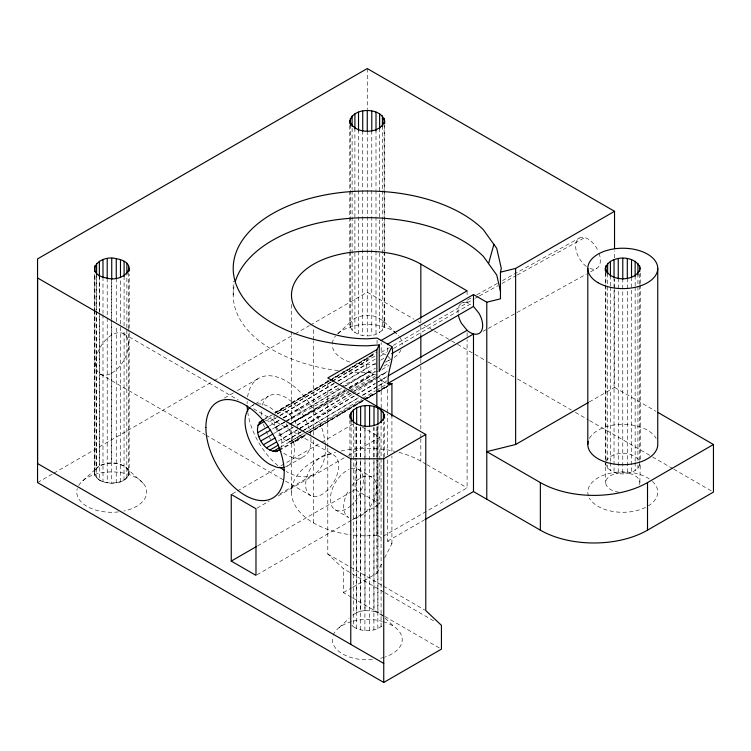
<?xml version="1.0" encoding="UTF-8"?>
<svg xmlns="http://www.w3.org/2000/svg" width="751" height="751" viewBox="0 0 751 751"><rect width="100%" height="100%" fill="white"/><g stroke="black" fill="none" stroke-linecap="round" stroke-linejoin="round"><path stroke-width="0.56" stroke-dasharray="3.75 2.82" d="M129.2 332.787L129.153 473.233L128.543 475.852L124.037 480.358C116.274 483.916 107.111 484.048 99.367 480.208L99.367 312.979M99.367 311.815L99.367 275.561M99.367 480.208L94.861 475.59L94.307 472.886L96.644 467.854C105.262 461.405 118.367 461.255 126.872 468.051L128.59 470.586L128.919 473.759L126.816 478.265L120.432 481.954L111.73 483.287L111.73 320.639M111.73 319.475L111.73 278.518M116.236 482.959L116.255 325.286M116.255 321.475L116.264 278.17M120.432 481.954L120.47 325.145M120.47 323.963L120.479 277.166M124.037 480.358L124.103 330.271M124.084 325.878L124.103 275.561M126.816 478.265L126.863 328.469M126.872 327.699L126.881 273.467M128.543 475.852L128.599 329.558M128.609 328.994L128.628 272.209M129.2 328.112L129.219 274.275M233.204 295.077L233.204 281.165M313.683 523.025L313.683 439.757M313.683 435.073L313.683 341.254M313.683 340.081L313.683 328.356M383.864 592.098L343.46 568.77L327.793 554.022L327.793 447.906M327.793 446.742L327.793 380.269M349.928 456.692L349.91 418.401M351.13 457.65L351.074 419.781M381.846 626.005C373.932 632.239 361.691 632.089 353.345 626.7L353.345 422.062M362.029 426.962L379.837 437.242L379.837 503.865L355.11 489.586L355.11 458.035M355.11 456.861L355.11 422.963M356.565 628.568L356.565 457.847M356.565 456.674L356.565 423.93M352.66 615.163L356.669 612.553L356.669 458.194M356.669 457.03L356.669 425.46M360.508 629.892L360.508 457.997M360.508 456.833L360.508 425.263M356.669 612.553L360.63 611.239L360.63 458.054M360.63 456.89L360.63 427.657M364.911 630.587L364.911 425.948M360.63 611.239L365.042 610.572L365.042 426.981M369.473 630.596L369.473 425.958M373.885 629.92L373.885 458.035M373.885 456.861L373.885 425.291M382.681 615.998L377.95 612.6L374.007 611.267L374.007 458.091M374.007 456.918L374.007 427.685M352.529 587.329L376.852 573.285L376.852 425.733M381.179 537.472L377.058 535.097L377.058 460.372M377.058 459.199L377.058 426.512M377.847 628.615L377.847 457.894M377.847 456.721L377.847 423.977M377.95 612.6L377.95 425.498M381.086 626.756L381.086 422.128M381.179 407.943L381.179 379.94L378.194 376.795M385.976 354.885L381.179 352.36L381.179 342.616M383.432 457.725L383.385 422.184M384.606 456.768L384.606 421.686M384.643 557.965L391.919 543.677L387.572 541.161L387.572 459.481M387.572 454.815L387.572 413.97M387.572 412.806L387.572 384.803M387.572 351.721L387.582 344.146M391.919 543.677L391.919 455.988M391.919 451.313L391.919 416.242M589.31 401.963L614.534 387.394L614.534 289.445M614.534 288.281L614.534 278.95M614.534 257.959L614.534 250.965M351.487 597.252L343.404 592.595L343.46 568.77M639.861 482.217L640.265 463.536C636.172 477.373 609.39 477.373 605.297 463.536L605.7 482.94M279.494 450.393L305.995 434.867C296.607 442.621 288.046 445.69 280.085 435.092C275.955 429.638 272.923 422.644 274.322 415.707L265.591 420.748M94.851 276.33L94.889 470.304C92.72 479.654 104.596 483.081 111.73 483.287M377.058 375.134C361.944 373.444 363.503 355.307 377.058 352.416M384.747 251.867L384.747 325.53C380.644 339.368 353.871 339.368 349.769 325.53C350.97 317.682 360.564 315.617 367.258 315.439C380.56 314.585 388.586 326.854 397.542 334.477M280.489 449.136C285.511 437.852 276.537 422.156 264.596 419.978M376.852 573.285L382.052 563.072M605.888 460.926C613.145 450.929 631.234 450.853 639.092 460.119M143.178 483.259L124.093 465.911L116.245 463.179L107.233 463.16L104.192 464.118L99.423 465.761L94.889 470.304M328.656 380.757L277.523 411.154L275.561 412.975L328.947 381.208M295.012 441.438L305.056 434.867M339.199 627.573L349.112 618.392M337.809 333.697L352.116 320.489M82.76 480.79L97.461 467.488M352.078 394.538L298.213 429.497L298.213 436.885L296.974 439.617L280.808 448.948M353.054 393.899L375.584 379.283M376.561 378.645L387.338 371.651M345.441 389.994L292.101 422.926M349.403 387.544L375.115 371.614M384.014 366.103L389.947 362.423M362.949 400.827L309.994 432.482L362.949 401.043M366.948 398.443L387.929 385.901M332.665 378.373L373.773 353.928M329.961 380.607L369.248 357.232M329.135 381.217L273.298 414.28M330.14 380.616L375.19 353.852M277.335 413.914L331.491 381.677M332.496 381.076L366.601 360.771M331.116 382.099L275.307 415.134M332.12 381.508L375.171 355.927M273.899 419.161L275.899 417.969M279.898 415.585L333.876 383.451M337.866 381.076L365.859 364.413M334.317 383.461L277.541 417.058M338.325 381.086L375.369 359.072M380.372 356.096L386.399 352.557M279.334 420.109L274.322 423.095L279.428 420.325M283.352 417.725L336.514 386.08M340.522 383.686L366.601 368.168M337.518 385.798L283.643 417.716M338.523 385.207L375.566 363.193M380.569 360.217L384.578 357.842M272.651 428.934L284.629 421.855M285.633 421.255L342.043 387.694M343.057 387.094L369.248 371.51L341.686 386.483M341.508 388.351L285.662 421.424M345.507 385.976L375.538 368.121M385.554 362.179L390.558 359.203L387.572 356.058M273.646 433.58L345.695 390.811M349.713 388.427L373.773 374.12L346.145 389.065M346.962 390.351L295.012 421.245L297.903 428.455M347.966 389.76L375.941 373.125M381.94 369.558L388.934 365.399M293.097 427.357L276.208 437.326M297.105 424.982L350.163 393.449M354.172 391.074L375.19 378.579M296.974 425.338L351.158 393.083M352.163 392.482L375.247 378.748M376.251 378.147L387.291 371.576M283.061 438.237L355.148 395.411M356.152 394.81L375.171 383.508M376.167 382.916L387.244 376.439L376.26 383.001M300.212 428.305L355.242 395.514M356.246 394.923L375.256 383.592M286.262 440.574L303.282 430.464M304.286 429.863L358.349 397.739M362.348 395.364L377.368 386.436M378.373 385.845L384.381 382.278L386.512 383.179M301.639 431.637L279.475 444.489M302.644 431.046L358.818 397.57M362.836 395.176L386.915 380.832M289.464 441.935L303.479 433.609M304.484 433.008L361.55 399.1M362.545 398.509L375.566 390.773M376.26 390.389L387.263 383.836M292.449 442.226L305.46 434.491M306.004 434.238L363.531 399.992M364.526 399.401L375.538 392.857M376.251 392.426L387.554 385.714M366.948 398.668L388.934 385.592L376.786 392.717M274.613 412.834L328.797 380.898M329.811 380.297L375.049 353.599M309.093 432.492L363.653 400.433M364.657 399.842L375.772 393.308M37.55 482.574L52.767 473.787M53.781 473.205L213.059 381.245M214.073 380.663L294.214 334.392M295.227 333.81L309.431 325.605M310.445 325.023L367.258 292.223L413.961 319.184M224.408 398.077L233.448 392.848M237.476 390.529L258.579 378.344M252.298 405.531L254.232 404.404M255.209 403.85L268.783 396.012M264.915 418.429L270.735 415.068M263.601 419.884L272.651 414.655M381.179 352.36L389.262 347.694M393.308 345.357L474.256 298.785M393.477 348.464L470.295 304.117L473.487 306.446M269.778 421.536L276.565 417.622M269.478 425.892L279.766 419.95M275.964 427.019L284.695 421.978M278.527 430.764L291.125 423.489M280.489 434.857L293.097 427.582M278.217 441.034L297.236 430.06M280.743 446.976L303.273 433.984M232.266 493.886L236.33 491.539M237.344 490.957L275.917 468.68M280.996 465.751L320.593 442.893M321.606 442.311L353.073 424.137M287.267 466.099L303.751 456.58M279.776 493.98L313.956 474.247M256.992 508.164L269.177 501.133M278.311 495.857L347.347 455.998M348.361 455.406L379.837 437.242M257.649 545.855L351.046 491.933M352.059 491.351L355.11 489.586M256.992 574.787L351.412 520.274M352.426 519.692L379.837 503.865M383.198 536.298L467.094 487.868L467.094 339.668M387.572 541.161L423.968 520.152M343.404 592.595L351.515 587.911M307.319 431.665L362.977 399.748M363.991 399.166L375.125 392.782M376.138 392.2L387.272 385.826M277.523 431.346L288.694 425.038M289.708 424.465L348.624 391.196M349.637 390.623L375.031 376.279M461.546 303.254L463.592 302.118M467.685 299.846L471.788 297.584M476.904 294.749L497.378 283.418M502.494 280.592L579.265 238.105M475.28 298.222L478.349 296.523M479.373 295.96L497.8 285.755M501.893 283.493L516.228 275.561M517.251 274.997L584.813 237.607M483.128 331.266L487.221 329.004M488.244 328.44L586.512 274.059M590.615 271.787L596.754 268.389M283.512 418.1L340.663 387.037M275.561 427.253L284.77 422.269M285.793 421.715L345.122 389.619M349.328 391.947L295.012 421.245C291.51 415.538 284.92 408.272 277.523 411.154M350.351 391.393L387.244 371.492M378.157 371.642L367.258 372.468A134.054 77.4 0 0 1 342.794 371.172M377.058 535.097L367.258 535.838A75.767 43.746 0 0 1 349.891 534.674M365.042 610.572L374.007 611.267M467.094 300.588L467.094 302.756L470.295 304.117M614.534 387.394L655.923 411.285M418.016 321.531L420.053 322.705M424.108 325.042L433.243 330.318M434.266 330.909L450.506 340.287M451.52 340.87L456.599 343.798M457.612 344.39L473.853 353.768M474.876 354.35L487.052 361.381M488.066 361.973L516.5 378.382M517.514 378.973L571.314 410.037M575.379 412.383L588.577 419.997M589.591 420.588L651.521 456.336M652.535 456.927L672.84 468.652M673.854 469.234L713.45 492.093M398.941 452.355A75.767 43.746 0 0 1 420.832 461.161L425.864 464.062M426.868 464.644L467.094 487.868M123.624 333.744L238.349 400.001M253.585 408.797L333.791 455.115A23.309 13.462 -60 0 1 326.403 491.229A23.309 13.462 -60 0 1 306.211 479.579A23.309 13.462 -60 0 1 333.791 455.115M358.518 469.403L371.811 477.073M100.305 374.12L204.882 434.519M205.896 435.101L310.482 495.5M335.209 509.779L348.492 517.458A23.309 13.462 -60 0 1 348.502 490.534M327.793 554.022L349.008 566.263M350.022 566.845L382.343 585.508M383.357 586.09L424.766 610.009M384.878 592.68L435.383 621.847M352.501 597.834L383.836 615.904M384.841 616.496L441.438 649.136M381.179 379.94L384.381 382.278M385.244 618.308L394.679 627.085M351.825 625.17L353.345 626.7M382.4 320.489L384.146 322.921L384.747 325.53M127.219 468.708L129.153 473.233M99.376 276.471L99.385 311.524M99.385 312.698L99.423 465.761M96.597 276.227L96.607 310.116M96.607 311.28L96.644 467.854M94.251 274.265L94.26 309.318M94.26 310.482L94.307 472.886M640.265 273.101L640.265 283.615M640.265 284.779L640.265 460.034M639.674 273.993L639.674 284.507M639.674 285.671L639.674 460.307M639.674 461.48L639.674 466.155M637.928 273.467L637.928 460.41M637.928 465.085L637.928 468.586M635.149 275.561L635.149 285.821M635.149 286.985L635.149 461.33M635.149 462.503L635.149 470.68M631.525 277.166L631.525 472.285M627.31 278.17L627.31 473.29M622.776 278.518L622.776 473.637M618.251 278.17L618.251 473.29M614.036 277.166L614.036 472.285M610.413 275.561L610.413 285.821M610.413 286.985L610.413 461.33M610.413 462.503L610.413 470.68M607.634 273.467L607.634 460.41M607.634 465.085L607.634 468.586M605.888 272.209L605.888 284.507M605.888 285.671L605.888 460.307M605.888 461.48L605.888 466.155M605.297 273.101L605.297 283.615M605.297 284.779L605.297 460.034M467.094 290.844L467.094 296.26M467.094 332.665L467.094 338.504M420.832 319.259L420.832 325.127M420.832 326.3L420.832 335.678M420.832 359.128L420.832 364.995M420.832 366.169L420.832 429.497M420.832 434.191L420.832 437.702M420.832 438.875L420.832 461.161M384.747 125.577L384.747 250.693M384.146 123.511L384.146 250.965M384.146 251.594L384.146 328.149M382.4 125.943L382.4 189.515M382.4 190.688L382.4 330.581M379.621 128.036L379.621 332.674M377.058 340.278L377.058 343.592M375.998 129.641L375.998 189.336M375.998 190.444L375.998 250.139M375.998 251.256L375.998 334.279M371.783 130.646L371.783 189.496M371.783 190.285L371.783 335.284M367.258 68.548L367.258 109.533M367.258 130.993L367.258 189.459M367.258 190.322L367.258 335.631M362.733 130.646L362.733 189.496M362.733 190.285L362.733 335.284M358.518 129.641L358.518 189.336M358.518 190.444L358.518 250.139M358.518 251.256L358.518 334.279M354.894 128.036L354.894 332.674M352.116 128.28L352.116 189.515M352.116 190.688L352.116 330.581M350.37 124.685L350.37 250.965M350.37 251.594L350.37 328.149M349.769 125.577L349.769 250.693M349.769 251.867L349.769 325.53M291.491 304.455L291.491 330.252M291.491 331.426L291.491 422.897M291.491 424.071L291.491 492.093M111.73 279.363L111.739 319.1M111.739 320.273L111.739 462.851M107.205 278.17L107.205 316.781M107.205 317.945L107.215 482.893M102.99 277.166L103 313.43M102.99 314.603L103 481.889M96.588 273.467L96.597 309.712M96.597 310.876L96.597 478.04M94.842 275.711L94.851 309.609M94.851 310.773L94.861 475.59M338.203 370.628A134.054 77.4 0 0 1 234.622 283.85M652.403 481.363A34.968 20.193 0 0 1 648.395 505.836M645.569 507.404A34.968 20.193 0 0 1 589.357 498.026M588.465 495.979A34.968 20.193 0 0 1 607.512 473.928A34.968 20.193 0 0 1 649.305 478.931M618.965 492.196A17.095 9.866 0 0 1 606.123 480.368A17.095 9.866 0 0 1 626.597 472.952A17.095 9.866 0 0 1 639.439 484.78M401.034 349.797A34.968 20.193 0 0 1 385.854 361.663M376.307 364.066A34.968 20.193 0 0 1 356.03 363.691M349.769 362.057A34.968 20.193 0 0 1 332.289 344.568M332.336 343.517A34.968 20.193 0 0 1 335.566 336.035M337.762 333.726A34.968 20.193 0 0 1 369.539 324.423A34.968 20.193 0 0 1 398.95 336.035M399.57 336.842A34.968 20.193 0 0 1 402.226 344.568M383.263 621.668A34.968 20.193 0 0 1 402.207 638.979A34.968 20.193 0 0 1 385.197 656.947M384.202 657.285A34.968 20.193 0 0 1 377.922 658.843M372.346 659.594A34.968 20.193 0 0 1 332.524 637.289M333.134 635.205A34.968 20.193 0 0 1 351.327 621.65M353.383 621.086A34.968 20.193 0 0 1 382.24 621.377M78.677 485.503A34.968 20.193 0 0 1 136.175 477.655A34.968 20.193 0 0 1 123.896 511.027M118.386 511.919A34.968 20.193 0 0 1 77.297 488.572M589.422 438.434A34.968 20.193 0 0 1 622.776 424.315A34.968 20.193 0 0 1 656.139 438.434M351.909 485.54A23.309 13.462 -60 0 1 376.645 487.746A23.309 13.462 -60 0 1 351.909 518.509M599.101 253.331A17.489 10.092 60 0 1 589.084 268.088M586.4 266.474A17.489 10.092 60 0 1 577.51 239.644A17.489 10.092 60 0 1 598.294 251.256M458.035 313.176A17.489 10.092 60 0 1 467.094 302.756M351.13 468.737A23.309 13.462 -60 0 1 363.343 479.579A23.309 13.462 -60 0 1 351.956 504.756M351.13 505.517A23.309 13.462 -60 0 1 330.412 500.335A23.309 13.462 -60 0 1 349.018 469.478M347.647 534.346A75.767 43.746 0 0 1 291.764 495.801A75.767 43.746 0 0 1 335.575 452.355M340.992 451.06A75.767 43.746 0 0 1 394.622 451.304M250.562 406.751A34.968 20.193 60 0 1 256.316 404.094M257.415 403.944A34.968 20.193 60 0 1 269.778 407.258L276.18 411.923A34.968 20.193 60 0 1 279.992 415.697M286.093 423.771A34.968 20.193 60 0 1 285.342 466.991M310.839 437.289A34.968 20.193 60 0 1 292.665 457.575L286.262 454.853A34.968 20.193 60 0 1 280.761 450.947M270.576 439.307A34.968 20.193 60 0 1 269.356 437.373M267.675 434.397A34.968 20.193 60 0 1 264.85 428.211M264.465 427.169A34.968 20.193 60 0 1 263.423 424.033M261.695 415.303A34.968 20.193 60 0 1 261.63 409.595M262.381 405.118A34.968 20.193 60 0 1 286.262 397.739L292.665 402.414A34.968 20.193 60 0 1 310.717 436.153M325.324 445.634A55.367 31.964 60 0 1 286.262 471.506M277.936 465.658A55.367 31.964 60 0 1 247.821 412.665M247.117 403.691A55.367 31.964 60 0 1 247.163 401.372M247.595 396.894A55.367 31.964 60 0 1 287.483 381.808A55.367 31.964 60 0 1 325.239 444.508M111.965 372.975A23.309 13.462 -60 0 0 126.243 336.176A23.309 13.462 -60 0 0 97.686 352.66A23.309 13.462 -60 0 0 111.965 372.975"/><path stroke-width="1.13" d="M116.255 278.537L116.264 258.673C99.132 254.016 82.3 273.702 107.205 278.17C124.337 282.836 141.16 263.15 116.264 258.673M120.479 277.213L120.479 259.677M124.103 276.49L124.103 261.282M126.881 273.899L126.881 263.376M128.628 271.665L128.628 265.807M129.219 270.764L129.219 268.426M231.252 561.1L231.252 494.468L255.978 508.746L255.978 575.369L231.252 561.1L256.635 546.446M349.928 418.1C349.957 401.334 384.653 401.363 384.606 418.176M350.773 644.377L350.773 458.777L37.55 277.945L37.55 463.536L383.742 663.415L383.742 682.452L441.438 649.136L441.438 625.339L425.779 610.591L425.779 434.51L327.793 377.941L376.852 349.619L379.246 344.906L367.258 345.817A134.054 77.4 0 0 1 251.163 229.722A134.054 77.4 0 0 1 483.353 229.722L496.74 248.393L501.311 268.426L500.457 272.181L500.457 298.823L486.779 302.212L473.487 294.542L387.582 344.146M351.13 421.405L351.13 412.046M353.43 422.635L353.43 409.774M356.669 424.287L356.669 407.915M360.63 425.319L360.63 406.61M365.042 425.817L365.042 405.934M369.605 425.826L369.605 405.944M374.007 425.348L374.007 406.638M376.852 406.995L376.852 349.619M377.95 424.334L377.95 407.962M379.246 344.906L379.246 371.557L391.919 346.652L377.058 338.072L367.258 338.823A75.767 43.746 0 0 1 297.255 278.33A75.767 43.746 0 0 1 420.842 264.145L467.094 290.844L381.179 340.447M381.17 422.691L381.17 409.83M383.432 420.307L383.432 412.121M383.742 663.415L383.742 458.777L425.779 434.51M391.919 416.242L391.919 383.508L388.558 385.122M486.779 302.212L486.779 499.237M424.972 519.57L473.487 491.558L540.354 530.168A75.767 43.746 0 0 0 647.512 530.168L713.45 492.093L713.45 444.508L647.512 482.574A75.767 43.746 0 0 1 540.354 482.574L486.779 451.642L515.627 444.508L515.627 268.426L614.534 211.313L614.534 248.628M349.928 414.59C351.205 430.248 383.179 430.267 384.606 414.665M391.919 346.652C394.904 359.325 386.803 370.769 388.267 383.235L389.29 384.662L391.919 383.508L389.929 384.7M263.601 419.884C247.886 426.652 265.723 458.298 279.832 449.746M349.769 123.239C349.957 106.248 384.559 106.248 384.747 123.239M384.747 120.902C380.644 134.729 353.871 134.729 349.769 120.902M605.297 268.426C609.39 254.589 636.172 254.589 640.265 268.426C636.172 282.254 609.39 282.254 605.297 268.426L605.297 270.764M500.551 291.735L496.74 275.044L488.563 263.61L493.886 244.404M259.076 422.494L262.953 420.25M257.837 425.226L264.624 421.302M391.618 353.721L473.487 306.446L473.487 294.542M257.837 432.614L268.501 426.455M259.076 436.772L270.707 430.051M261.038 440.865L272.679 434.144M263.601 444.611L275.232 437.889M388.248 375.857L467.094 330.337C470.286 333.087 474.867 335.519 479.035 333.538A17.489 10.092 60 0 0 479.035 313.345L473.487 306.446M266.577 447.756L276.274 442.161M269.778 450.093L278.508 445.052M272.979 451.454L279.766 447.53M275.964 451.745L279.841 449.511M515.627 444.508L588.296 402.545M500.457 272.181L515.627 268.426M350.773 458.777L383.742 458.777M390.558 383.93L387.572 383.639L473.487 334.026L473.487 491.558M614.534 211.313L367.258 68.548L37.55 258.907L37.55 482.574L383.742 682.452M657.942 412.459L713.45 444.508M467.094 330.337L461.546 323.437A17.489 10.092 60 0 1 458.345 315.195M488.563 263.61L483.353 256.373A134.054 77.4 0 0 0 343.996 218.851A134.054 77.4 0 0 0 235.241 281.616M99.367 261.282L99.376 276.471M96.588 263.376L96.597 275.063M94.842 265.807L94.842 271.655M657.754 268.426L657.754 444.508A34.968 20.193 0 0 1 620.035 464.634A34.968 20.193 0 0 1 588.24 441.344M647.512 482.574L647.512 530.168M639.674 265.807L639.674 271.655M637.928 263.376L637.928 275.063M635.149 261.282L635.149 276.471M631.525 259.677L631.525 277.203M627.31 258.673L627.31 278.537M622.776 258.325L622.776 279.363M618.251 258.673L618.251 278.537M614.036 259.677L614.036 277.203M610.413 261.282L610.413 276.471M607.634 263.376L607.634 273.89M605.888 265.807L605.888 272.82M587.808 268.426L587.808 444.508M540.354 482.574L540.354 530.168M420.832 264.145L420.832 318.086M420.832 335.678L420.832 357.964M384.146 118.282L384.146 122.967M382.4 115.851L382.4 126.375M379.621 113.758L379.621 128.965M375.998 112.152L375.998 130.862M371.783 111.148L371.783 131.031M367.258 110.801L367.258 130.683M362.733 111.148L362.733 131.031M358.518 112.152L358.518 130.862M354.894 113.758L354.894 128.965M352.116 115.851L352.116 126.375M350.37 118.282L350.37 125.304M111.73 258.325L111.73 279.363M107.205 258.673L107.215 278.537M102.99 259.677L102.99 277.213M284.31 467.31A34.968 20.193 60 0 1 276.18 467.094L269.778 464.371A34.968 20.193 60 0 1 247.746 436.059A34.968 20.193 60 0 1 249.773 407.483M284.413 470.389A55.367 31.964 60 0 1 279.766 467.122M247.652 411.51A55.367 31.964 60 0 1 247.154 405.85M598.049 282.705A34.968 20.193 0 0 0 656.562 273.646A34.968 20.193 0 0 0 613.727 248.919A34.968 20.193 0 0 0 598.049 282.705M205.896 427.488A55.367 31.964 60 0 0 264.624 500.542A55.367 31.964 60 0 0 264.624 422.24A55.367 31.964 60 0 0 205.896 427.488"/></g></svg>
